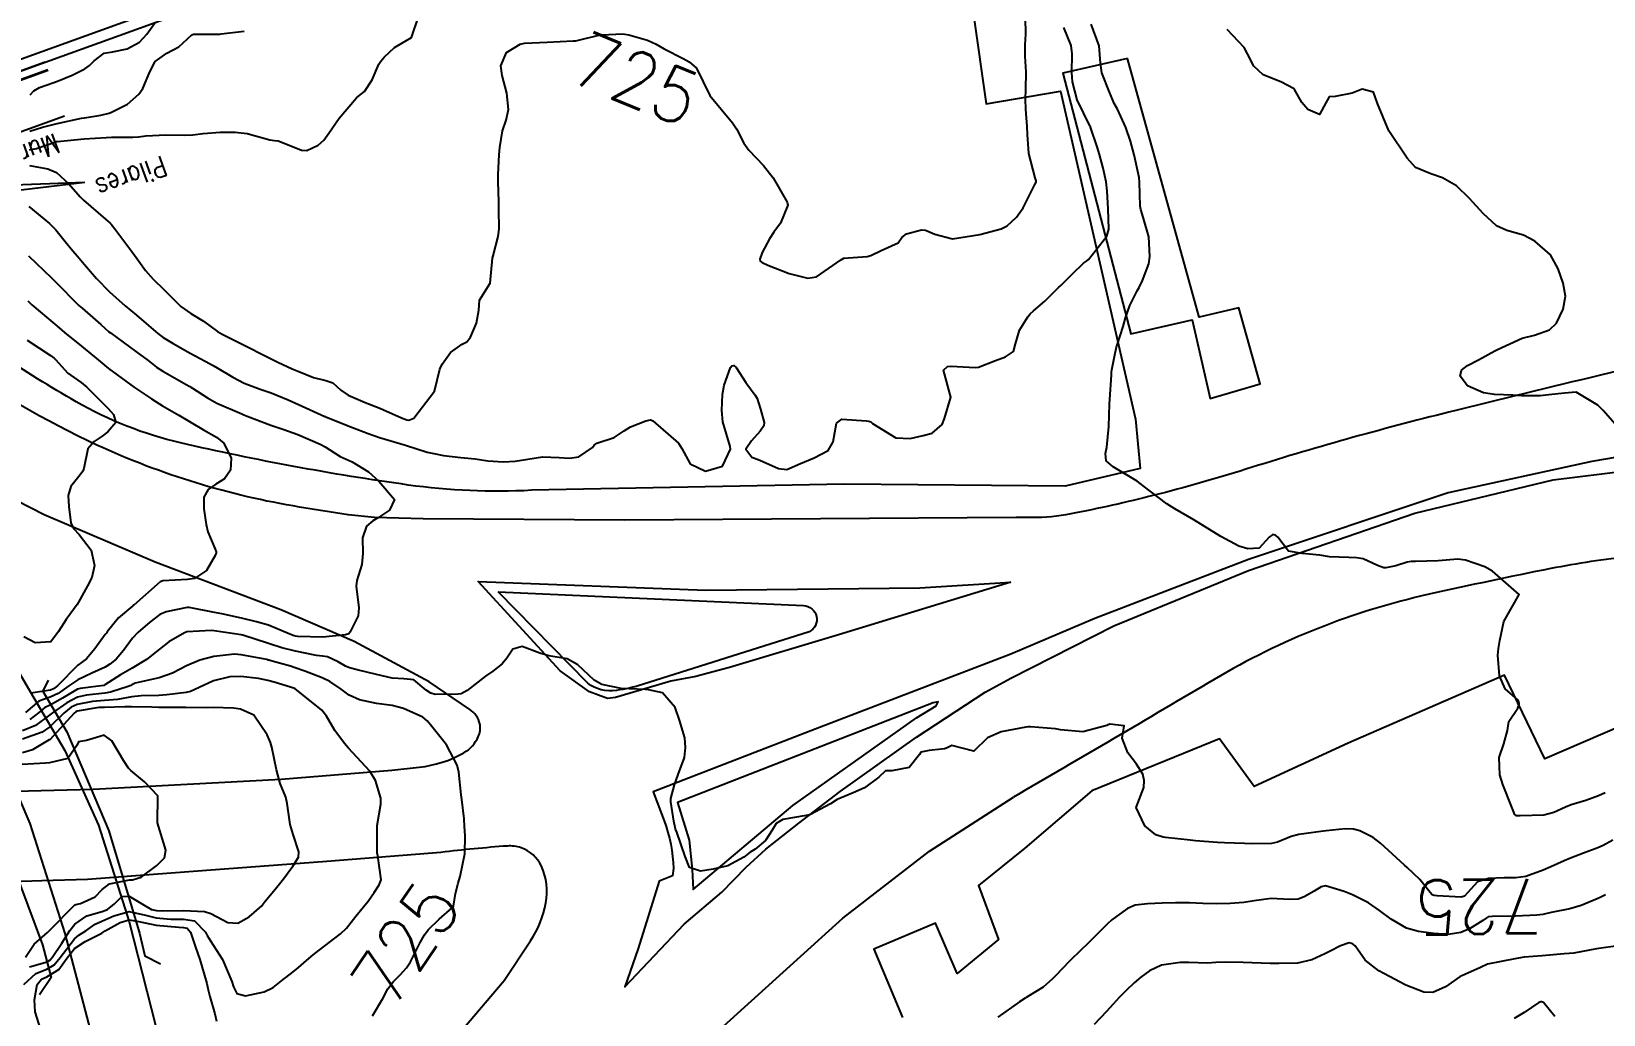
# Model space of a CAD drawing. Header units: metres. Extents: x 307586 to 320046, y 7427249 to 7434250.
# Drawn here: x 312472.8 to 312588.5, y 7431876.4 to 7431948.7 of the extents above; entities that cross this region are included whole.
import ezdxf
from ezdxf.enums import TextEntityAlignment as Align

# ---------------------------------------------------------------- set-up
doc = ezdxf.new("R2010")
doc.units = ezdxf.units.M
doc.header["$MEASUREMENT"] = 0
doc.linetypes.add('CONTINUO', pattern=[0])
for name, color, linetype in [('Area Verde e Lazer', 45, 'Continuous'), ('CANALETA', 151, 'Continuous'), ('Canaleta de Drenagem', 151, 'Continuous'), ('Canteiro', 45, 'Continuous'), ('Cotas', 45, 'Continuous'), ('Curvas de Nivel 1m', 11, 'Continuous'), ('Curvas de Nivel 5m', 15, 'Continuous'), ('Divisa', 42, 'FENCELINE2'), ('Edificações', 30, 'Continuous'), ('MURO', 30, 'Continuous'), ('Pontes_Viadutos_Tubos', 190, 'Continuous'), ('TEXTO', 45, 'Continuous'), ('Vias Primárias', 230, 'Continuous')]:
    doc.layers.add(name, color=color, linetype=linetype)
doc.styles.add('ROMANS', font='romans', dxfattribs={"height": 0.2})
doc.styles.add('Style-STANDARD', font='STANDARD.shx')
doc.linetypes.add('FENCELINE2', pattern='A,0.25,-0.1,[132,ltypeshp.shx,S=0.1,R=0,X=-0.1,Y=0],-0.1,1', length=1.45)

msp = doc.modelspace()

# ---------------------------------------------------------------- linework, layer by layer
at = {"layer": 'Area Verde e Lazer'}
msp.add_lwpolyline([(312539.18, 7431899.33), (312520.35, 7431892), (312521.23, 7431889.24), (312521.44, 7431887.06), (312521.52, 7431885.61), (312528.86, 7431891.78), (312537.94, 7431898.24), (312539.39, 7431899.12), (312539.54, 7431899.41)], close=True, dxfattribs=at)
at = {"layer": 'CANALETA', "linetype": 'CONTINUO'}
for points in [[(312426.89, 7431929.51, 0), (312473.82, 7431946.5, 0)], [(312426.9, 7431929.48, 0), (312473.83, 7431946.47, 0)], [(312427.1, 7431928.94, 0), (312474.03, 7431945.92, 0)], [(312427.12, 7431928.9, 0), (312474.04, 7431945.88, 0)]]:
    msp.add_polyline3d(points, dxfattribs=at)
at = {"layer": 'Canaleta de Drenagem'}
for points in [[(312413.15, 7431924.28), (312426.03, 7431929.38), (312462.53, 7431943.28), (312503.02, 7431957.9), (312540.95, 7431971.78), (312544.9, 7431973.14), (312560.04, 7431978.38), (312584.03, 7431986.86)], [(312583.74, 7431986.01), (312564.59, 7431979.43), (312544.9, 7431972.47), (312533.08, 7431968.14), (312505.67, 7431957.94), (312458.83, 7431941.05), (312437.02, 7431932.93), (312413.51, 7431923.56)]]:
    msp.add_lwpolyline(points, dxfattribs=at)
at = {"layer": 'Canteiro'}
msp.add_lwpolyline([(312507.16, 7431907.5), (312529.63, 7431906.49, -0.768641), (312530.06, 7431904.56), (312517.78, 7431900.68, -0.039138), (312515.86, 7431900.24, -0.202424), (312513.75, 7431900.78)], format="xyb", close=True, dxfattribs=at)
msp.add_lwpolyline([(312539.18, 7431899.33), (312520.35, 7431892), (312521.23, 7431889.24), (312521.44, 7431887.06), (312521.52, 7431885.61), (312528.86, 7431891.78), (312537.94, 7431898.24), (312539.39, 7431899.12), (312539.54, 7431899.41)], close=True, dxfattribs=at)
at = {"layer": 'Curvas de Nivel 1m', "flags": 128}
for points, elevation in [([(312472.68, 7431940.01), (312473.18, 7431940.12), (312474.61, 7431940.6), (312474.67, 7431940.62), (312474.69, 7431940.63), (312474.73, 7431940.63), (312476.7, 7431940.82), (312478.32, 7431940.93), (312478.7, 7431940.94), (312480.28, 7431940.95), (312480.7, 7431940.98), (312481.23, 7431941.06), (312482.7, 7431941.13), (312484.08, 7431941.1), (312484.7, 7431941.12), (312485.46, 7431941.23), (312486.7, 7431941.33), (312487.81, 7431941.33), (312488.7, 7431941.22), (312490.35, 7431940.76), (312490.7, 7431940.71), (312490.97, 7431940.69), (312491.67, 7431940.4), (312492.69, 7431940), (312493.08, 7431939.98), (312493.92, 7431940.37), (312494.34, 7431940.72), (312494.7, 7431941.24), (312495.45, 7431942.35), (312496.73, 7431943.84), (312497, 7431944.06), (312497.33, 7431944.32), (312497.88, 7431945.18), (312498.39, 7431946.31), (312498.54, 7431946.54), (312498.77, 7431946.83), (312499.54, 7431947.54), (312500.78, 7431948.29), (312501.29, 7431949.8)], 724), ([(312472.73, 7431944.07), (312473, 7431944.35), (312473.41, 7431944.61), (312474.39, 7431944.95), (312474.74, 7431945.07), (312475.82, 7431945.51), (312476.75, 7431945.99), (312477.1, 7431946.22), (312477.42, 7431946.56), (312478.18, 7431947.14), (312478.77, 7431947.22), (312479.85, 7431947.46), (312480.78, 7431947.95), (312481.3, 7431948.52), (312481.92, 7431949.39)], 722), ([(312588.64, 7431892.72), (312588.13, 7431892.48), (312587.21, 7431892.15), (312586.12, 7431891.82), (312585.71, 7431891.66), (312584.85, 7431891.27), (312584.11, 7431891.08), (312582.38, 7431891.03), (312582.11, 7431891.03), (312581.96, 7431891.15), (312581.9, 7431891.3), (312581.76, 7431891.66), (312581.09, 7431893.32), (312580.87, 7431894.04), (312580.84, 7431895.32), (312581.17, 7431896.32), (312581.45, 7431897.31), (312581.54, 7431897.96), (312582.21, 7431898.94), (312582.31, 7431899.2), (312582.31, 7431899.3), (312582.22, 7431899.54), (312581.28, 7431900.37), (312580.85, 7431901.32), (312580.73, 7431902.85), (312580.77, 7431903.32), (312580.87, 7431903.92), (312581.16, 7431905.32), (312582.3, 7431907.3), (312580.33, 7431909.02), (312579.78, 7431909.34), (312578.34, 7431909.82), (312577.79, 7431909.91), (312576.34, 7431909.79), (312574.67, 7431909.73), (312574.34, 7431909.73), (312574.06, 7431909.68), (312573.23, 7431909.41), (312572.49, 7431909.26), (312572.33, 7431909.27), (312571.88, 7431909.43), (312570.82, 7431909.92), (312570.34, 7431910.01), (312569.76, 7431910.03), (312568.34, 7431910.08), (312567.62, 7431910.19), (312566.34, 7431910.32), (312565.33, 7431910.49), (312564.55, 7431911.52), (312564.36, 7431911.68), (312564.17, 7431911.71), (312563.89, 7431911.52), (312563.16, 7431910.71), (312562.34, 7431910.67), (312561.67, 7431910.87), (312560.35, 7431911.57), (312558.37, 7431912.79), (312556.97, 7431913.6), (312556.38, 7431913.98), (312555.05, 7431914.97), (312554.4, 7431915.48), (312554.18, 7431915.64), (312552.41, 7431916.7), (312551.9, 7431917.15), (312551.86, 7431917.67), (312551.96, 7431918.14), (312552.11, 7431919.67), (312552.15, 7431921.34), (312552.17, 7431921.66), (312552.29, 7431923.46), (312552.3, 7431923.66), (312552.32, 7431923.84), (312552.51, 7431924.81), (312552.66, 7431925.52), (312552.71, 7431925.66), (312553.16, 7431927.03), (312553.32, 7431927.65), (312553.64, 7431928.57), (312554.19, 7431929.64), (312554.33, 7431929.89), (312554.58, 7431930.4), (312555.04, 7431931.63), (312555.13, 7431932.17), (312555.05, 7431933.63), (312554.63, 7431935.07), (312554.45, 7431935.64), (312554.42, 7431935.87), (312554.37, 7431937.64), (312554.33, 7431937.99), (312553.96, 7431939.65), (312553.7, 7431940.66), (312553.35, 7431941.65), (312552.73, 7431943.01), (312552.5, 7431943.43), (312552.4, 7431943.67), (312552.16, 7431944.25), (312551.58, 7431945.68), (312551.49, 7431946.4), (312551.4, 7431947.68), (312550.81, 7431949.26)], 727), ([(312472.63, 7431935.85), (312474.15, 7431934.6), (312474.61, 7431934.13), (312475.29, 7431933.28), (312475.87, 7431932.58), (312476.21, 7431932.2), (312476.58, 7431931.75), (312477.6, 7431930.56), (312478.56, 7431929.58), (312479.71, 7431928.54), (312480.54, 7431927.86), (312481.26, 7431927.25), (312482.12, 7431926.51), (312482.52, 7431926.21), (312483.24, 7431925.76), (312484.5, 7431925.05), (312485.6, 7431924.46), (312486.18, 7431924.15), (312486.49, 7431923.97), (312487.63, 7431923.29), (312488.48, 7431922.86), (312489.65, 7431922.42), (312490.47, 7431922.13), (312491.7, 7431921.62), (312492.46, 7431921.28), (312494.41, 7431920.4), (312494.45, 7431920.39), (312494.47, 7431920.38), (312494.52, 7431920.36), (312496.44, 7431919.6), (312497.6, 7431919.15), (312498.43, 7431918.86), (312500.35, 7431918.29), (312500.42, 7431918.27), (312501.93, 7431917.78), (312502.42, 7431917.67), (312503.14, 7431917.53), (312504.41, 7431917.39), (312505.48, 7431917.29), (312506.41, 7431917.14), (312507.55, 7431917.06), (312508.41, 7431917.11), (312509.34, 7431917.25), (312510.42, 7431917.44), (312511.66, 7431917.39), (312512.41, 7431917.34), (312513.11, 7431917.44), (312514.1, 7431918.12), (312514.24, 7431918.3), (312514.43, 7431918.44), (312515.69, 7431918.85), (312516.44, 7431919.34), (312516.89, 7431919.64), (312518.04, 7431920.07), (312518.37, 7431920.16), (312518.45, 7431920.13), (312518.54, 7431920.07), (312520.43, 7431918.45), (312520.68, 7431918.05), (312521.3, 7431916.92), (312522.41, 7431916.38), (312523.68, 7431916.74), (312524.26, 7431918), (312524.24, 7431918.19), (312523.7, 7431920.01), (312523.62, 7431920.85), (312523.68, 7431922.01), (312523.79, 7431922.7), (312524.27, 7431924), (312524.37, 7431924.12), (312524.5, 7431924.15), (312524.69, 7431924), (312525.38, 7431922.89), (312526.08, 7431921.98), (312526.22, 7431921.73), (312526.46, 7431920.95), (312526.74, 7431919.97), (312526.71, 7431919.71), (312526.44, 7431919.33), (312525.8, 7431918.61), (312525.4, 7431917.99), (312525.84, 7431917.4), (312526.42, 7431917.18), (312527.79, 7431916.57), (312528.41, 7431916.49), (312529.42, 7431916.93), (312530.42, 7431917.36), (312531.45, 7431917.91), (312531.81, 7431918.53), (312532.07, 7431919.91), (312532.46, 7431920.2), (312534.27, 7431920.07), (312534.45, 7431920.05), (312534.59, 7431920.01), (312534.72, 7431919.88), (312536.44, 7431918.82), (312537.49, 7431918.79), (312538.44, 7431918.99), (312539.09, 7431919.17), (312539.84, 7431919.82), (312540.02, 7431920.25), (312540.47, 7431921.81), (312539.94, 7431923.82), (312540.24, 7431924.07), (312540.5, 7431924.11), (312542.27, 7431924.01), (312542.5, 7431924.03), (312543.76, 7431924.51), (312544.51, 7431924.8), (312545.09, 7431925.18), (312545.24, 7431925.75), (312545.53, 7431926.74), (312546.14, 7431927.74), (312546.32, 7431927.96), (312546.55, 7431928.17), (312547.4, 7431928.88), (312548.22, 7431929.71), (312548.41, 7431929.88), (312548.58, 7431930.03), (312549.41, 7431930.87), (312550.24, 7431931.69), (312550.45, 7431931.84), (312550.6, 7431931.96), (312551.96, 7431933.67), (312552.11, 7431934.17), (312552.05, 7431935.67), (312551.98, 7431936.99), (312551.9, 7431937.67), (312551.68, 7431938.68), (312551.42, 7431939.68), (312551.25, 7431940.24), (312550.76, 7431941.69), (312550.75, 7431941.72), (312550.71, 7431941.78), (312549.78, 7431943.7), (312549.44, 7431945.01), (312549.38, 7431945.7), (312549.4, 7431947.08), (312549.33, 7431947.7), (312548.8, 7431949.01)], 726), ([(312472.7, 7431941.39), (312473.63, 7431941.69), (312474.71, 7431941.95), (312476.49, 7431942.35), (312476.71, 7431942.38), (312476.88, 7431942.4), (312477.93, 7431942.56), (312478.54, 7431942.72), (312478.72, 7431942.78), (312479.89, 7431943.37), (312480.73, 7431944.12), (312481.01, 7431944.53), (312481.52, 7431945.75), (312481.93, 7431946.51), (312482.77, 7431947.12), (312483.67, 7431947.6), (312484.61, 7431948.48), (312484.74, 7431948.53), (312484.78, 7431948.53), (312486.69, 7431948.54), (312486.78, 7431948.55), (312488.47, 7431948.75)], 723), ([(312589.9, 7431919.22), (312588.47, 7431920.84), (312588.08, 7431921.23), (312586.49, 7431922.2), (312585.63, 7431922.12), (312584.48, 7431921.99), (312583.84, 7431921.93), (312582.48, 7431921.93), (312581.83, 7431921.96), (312580.48, 7431922.01), (312579.67, 7431922.15), (312578.49, 7431922.65), (312577.97, 7431923.36), (312578.06, 7431923.8), (312578.51, 7431924.15), (312579.3, 7431924.56), (312580.52, 7431925.22), (312580.71, 7431925.33), (312582.53, 7431926.16), (312583.43, 7431926.39), (312584.54, 7431926.78), (312585.04, 7431927.27), (312585.53, 7431928.29), (312585.72, 7431929.26), (312585.53, 7431930.21), (312585.18, 7431931.27), (312584.61, 7431932.3), (312583.46, 7431933.29), (312582.63, 7431933.75), (312581.39, 7431934.08), (312580.63, 7431934.43), (312579.64, 7431935.34), (312578.65, 7431936.45), (312577.69, 7431937.36), (312576.67, 7431937.95), (312575.81, 7431938.25), (312574.68, 7431938.72), (312574.07, 7431939.41), (312572.71, 7431941.42), (312571.87, 7431943.43), (312571.58, 7431944.27), (312570.75, 7431944.48), (312570, 7431944.2), (312568.75, 7431943.94), (312568.31, 7431943.91), (312568.07, 7431943.48), (312567.6, 7431942.62), (312566.74, 7431942.98), (312566.31, 7431943.5), (312565.75, 7431944.5), (312564.76, 7431945.02), (312563.47, 7431945.53), (312562.77, 7431946.17), (312562.3, 7431947.07), (312562.07, 7431947.55), (312560.8, 7431948.88)], 728), ([(312472.59, 7431932.23), (312474.3, 7431930.6), (312474.57, 7431930.33), (312476.31, 7431928.57), (312476.43, 7431928.46), (312476.54, 7431928.37), (312477.92, 7431927.17), (312478.52, 7431926.64), (312478.64, 7431926.55), (312480.5, 7431925.18), (312481.4, 7431924.52), (312482.03, 7431924.04), (312482.49, 7431923.73), (312484.2, 7431922.76), (312484.47, 7431922.6), (312484.55, 7431922.56), (312484.68, 7431922.48), (312485.78, 7431921.77), (312486.46, 7431921.39), (312488.3, 7431920.59), (312488.45, 7431920.52), (312488.7, 7431920.43), (312490.44, 7431919.76), (312491.38, 7431919.45), (312492.43, 7431919.08), (312494.06, 7431918.36), (312494.42, 7431918.16), (312495.54, 7431917.46), (312496.41, 7431917.06), (312497.63, 7431916.32), (312498.39, 7431915.65), (312499.53, 7431914.3), (312499.16, 7431913.5), (312498.36, 7431912.97), (312497.95, 7431912.72), (312497.47, 7431912.32), (312497.19, 7431911.48), (312497.21, 7431910.32), (312497.14, 7431909.5), (312496.76, 7431908.33), (312496.71, 7431907.91), (312496.91, 7431906.32), (312496.87, 7431905.73), (312496.26, 7431904.56), (312496.18, 7431904.41), (312495.94, 7431904.33), (312494.25, 7431904.16), (312492.42, 7431904.21), (312492.25, 7431904.24), (312492.14, 7431904.27), (312491.82, 7431904.39), (312490.26, 7431905.06), (312489.39, 7431905.29), (312488.27, 7431905.57), (312486.83, 7431905.89), (312486.28, 7431905.99), (312484.42, 7431906.34), (312484.28, 7431906.35), (312482.73, 7431906.04), (312482.27, 7431905.83), (312481.52, 7431905.26), (312480.65, 7431904.52), (312480.25, 7431904.09), (312479.59, 7431903.19), (312479.05, 7431902.54), (312478.58, 7431902.19), (312478.23, 7431901.97), (312477.27, 7431901.51), (312476.22, 7431901.03), (312475.57, 7431900.58), (312474.78, 7431900.02), (312474.2, 7431899.76), (312473.36, 7431899.45), (312472.38, 7431898.62)], 727), ([(312472.55, 7431928.9), (312472.85, 7431928.62), (312474.53, 7431927.2), (312474.85, 7431926.92), (312475.25, 7431926.59), (312476.51, 7431925.57), (312477.72, 7431924.56), (312478.49, 7431923.93), (312480.4, 7431922.53), (312480.47, 7431922.48), (312481.64, 7431921.69), (312482.46, 7431921.18), (312483.66, 7431920.49), (312484.45, 7431920.03), (312485.47, 7431919.43), (312486.43, 7431918.87), (312486.97, 7431918.44), (312487.52, 7431917.34), (312487.47, 7431916.44), (312487.02, 7431915.82), (312486.39, 7431915.43), (312485.82, 7431915.02), (312485.5, 7431914.46), (312485.5, 7431913.6), (312485.68, 7431912.46), (312485.8, 7431911.91), (312486.33, 7431910.63), (312486.4, 7431910.45), (312486.4, 7431910.38), (312486.33, 7431910.17), (312485.71, 7431909.06), (312484.81, 7431908.47), (312484.3, 7431908.41), (312482.49, 7431908.31), (312482.3, 7431908.23), (312480.34, 7431906.53), (312480.31, 7431906.51), (312480.28, 7431906.48), (312479.23, 7431905.58), (312478.38, 7431904.55), (312478.33, 7431904.47), (312478.25, 7431904.36), (312477.48, 7431903.31), (312476.88, 7431902.56), (312476.49, 7431902.31), (312476.23, 7431902.11), (312474.74, 7431900.59), (312474.45, 7431900.36), (312474.21, 7431900.27), (312472.78, 7431900.04)], 728), ([(312472.51, 7431926.02), (312474.21, 7431924.89), (312474.49, 7431924.69), (312474.59, 7431924.6), (312475.5, 7431923.6), (312476.48, 7431922.9), (312476.89, 7431922.57), (312478.46, 7431920.98), (312478.86, 7431920.55), (312479.02, 7431919.97), (312478.43, 7431919.26), (312478.03, 7431918.95), (312477.43, 7431918.56), (312476.97, 7431918.01), (312476.66, 7431916.57), (312476.59, 7431916.37), (312476.4, 7431916.1), (312475.72, 7431915.25), (312475.53, 7431914.58), (312475.57, 7431913.79), (312475.71, 7431912.58), (312475.92, 7431912.15), (312476.34, 7431911.72), (312477.2, 7431910.56), (312477.45, 7431909.43), (312477.26, 7431908.56), (312476.93, 7431907.93), (312476.28, 7431906.75), (312476.18, 7431906.57), (312475.38, 7431905.47), (312474.8, 7431904.59), (312474.25, 7431903.83), (312473.09, 7431903.76), (312472.25, 7431904.19)], 729), ([(312589.19, 7431889.22), (312588.47, 7431888.84), (312588.08, 7431888.67), (312587.04, 7431888.28), (312586.07, 7431887.91), (312585.62, 7431887.71), (312584.64, 7431887.27), (312584.06, 7431887.02), (312582.78, 7431886.56), (312582.05, 7431886.47), (312581.2, 7431886.46), (312580.05, 7431886.42), (312579.23, 7431886.16), (312578.5, 7431885.35), (312578.27, 7431885.11), (312578.04, 7431885.04), (312576.27, 7431885.14), (312576.04, 7431885.17), (312575.89, 7431885.22), (312575.74, 7431885.37), (312575, 7431886.33), (312574.06, 7431887.23), (312573.86, 7431887.4), (312572.09, 7431889.02), (312571.55, 7431889.43), (312570.58, 7431889.92), (312570.1, 7431890.04), (312569.49, 7431890.06), (312568.1, 7431889.92), (312567.71, 7431889.86), (312566.09, 7431889.65), (312565.51, 7431889.5), (312564.51, 7431889.09), (312564.08, 7431888.99), (312562.66, 7431888.96), (312562.08, 7431888.98), (312560.61, 7431889.04), (312560.09, 7431889.07), (312558.49, 7431889.18), (312558.09, 7431889.22), (312556.27, 7431889.43), (312556.09, 7431889.46), (312555.55, 7431889.62), (312554.76, 7431890.29), (312554.11, 7431891.64), (312554.67, 7431893.1), (312554.71, 7431893.63), (312554.61, 7431894.09), (312554.15, 7431894.81), (312553.5, 7431895.65), (312553.09, 7431896.74), (312553.23, 7431897.65), (312552.18, 7431897.77), (312552.1, 7431897.75), (312551.95, 7431897.66), (312550.18, 7431897.19), (312548.54, 7431897.35), (312548.18, 7431897.42), (312546.34, 7431897.57), (312546.18, 7431897.57), (312546, 7431897.55), (312544.18, 7431897.2), (312543.18, 7431896.76), (312542.16, 7431895.78), (312540.56, 7431896.2), (312540.16, 7431896.01), (312540.01, 7431895.96), (312538.89, 7431895.82), (312538.28, 7431895.7), (312538.16, 7431895.53), (312537.42, 7431894.57), (312536.14, 7431894.34), (312535.66, 7431894.33), (312535.17, 7431893.86), (312534.12, 7431893.07), (312533.3, 7431892.71), (312532.12, 7431892.22), (312531.62, 7431891.91), (312530.1, 7431891.1), (312529.13, 7431890.91), (312528.1, 7431890.76), (312527.61, 7431890.45), (312527.33, 7431889.96), (312526.83, 7431889.21), (312526.07, 7431888.58), (312525.7, 7431888.34), (312525.23, 7431887.98), (312524.06, 7431887.33), (312522.98, 7431887.09), (312522.05, 7431886.96), (312521.25, 7431887.23), (312520.93, 7431888.04), (312520.32, 7431889.81), (312520.21, 7431890.05), (312520.19, 7431890.15), (312520.1, 7431890.63), (312519.86, 7431892.05), (312519.86, 7431892.3), (312520.13, 7431893.29), (312520.41, 7431894.05), (312520.87, 7431895.32), (312520.96, 7431896.04), (312520.89, 7431896.76), (312520.5, 7431898.05), (312520.2, 7431898.98), (312519.26, 7431900.06), (312518.22, 7431900.3), (312517.97, 7431900.31), (312516.22, 7431900.39), (312514.78, 7431900.68), (312514.22, 7431901), (312513.03, 7431902.13), (312512.24, 7431902.56), (312510.88, 7431902.8), (312510.24, 7431902.99), (312508.94, 7431903.49), (312508.24, 7431903.27), (312507.8, 7431902.63), (312507.45, 7431902.2), (312506.77, 7431901.67), (312506.22, 7431901.29), (312504.87, 7431900.23), (312504.45, 7431899.99), (312504.21, 7431899.96), (312502.52, 7431899.94), (312502.21, 7431900.04), (312501.86, 7431900.27), (312500.96, 7431901.02), (312500.22, 7431901.11), (312499.36, 7431901.16), (312498.22, 7431901.42), (312496.79, 7431901.76), (312496.23, 7431901.91), (312495.93, 7431902.04), (312495.4, 7431902.34), (312494.61, 7431902.73), (312494.24, 7431902.77), (312493.79, 7431902.81), (312492.24, 7431903.14), (312491.24, 7431903.39), (312490.25, 7431903.69), (312488.37, 7431904.31), (312488.25, 7431904.34), (312487.6, 7431904.44), (312486.26, 7431904.63), (312486.06, 7431904.65), (312484.25, 7431904.55), (312484.2, 7431904.54), (312484.08, 7431904.48), (312482.93, 7431903.81), (312482.24, 7431903.27), (312481.29, 7431902.51), (312480.23, 7431901.89), (312479.36, 7431901.4), (312478.21, 7431900.66), (312478.14, 7431900.62), (312477.76, 7431900.55), (312476.39, 7431900.38), (312476.21, 7431900.33), (312475.11, 7431899.68), (312474.19, 7431899.17), (312473.81, 7431898.98), (312473.34, 7431898.61), (312472.69, 7431898.1)], 726), ([(312472.26, 7431878.62), (312473.14, 7431879.42), (312473.96, 7431879.74), (312474.5, 7431880.06), (312474.92, 7431880.59), (312475.99, 7431881.98), (312476.31, 7431882.24), (312476.81, 7431882.56), (312477.51, 7431883.04), (312478, 7431883.26), (312478.88, 7431883.66), (312480.01, 7431883.97), (312481.2, 7431883.71), (312482, 7431883.51), (312483.07, 7431883.43), (312484, 7431883.43), (312484.82, 7431883.29), (312485.63, 7431882.46), (312485.75, 7431882.21), (312485.99, 7431881.82), (312486.88, 7431880.44), (312487.56, 7431878.82), (312487.68, 7431878.43), (312487.94, 7431877.95), (312488.58, 7431877.78), (312489.94, 7431878.08), (312490.6, 7431878.4), (312491.35, 7431878.99), (312491.96, 7431879.45), (312492.48, 7431879.86), (312493.05, 7431880.37), (312493.54, 7431880.8), (312493.98, 7431881.14), (312495.57, 7431882.34), (312496, 7431882.75), (312496.7, 7431883.63), (312497.26, 7431884.32), (312497.59, 7431884.74), (312498.03, 7431885.39), (312498.4, 7431885.94), (312498.56, 7431886.3), (312498.3, 7431888.07), (312498.26, 7431888.31), (312498.25, 7431890.15), (312498.27, 7431890.31), (312498.54, 7431891.87), (312498.52, 7431892.31), (312498.13, 7431893.63), (312497.72, 7431894.31), (312496.16, 7431896.01), (312495.86, 7431896.33), (312495.14, 7431897.31), (312494.54, 7431898.35), (312494.19, 7431898.79), (312492.21, 7431900.38), (312490.67, 7431900.86), (312490.22, 7431900.98), (312489.52, 7431901.12), (312488.22, 7431901.26), (312487.42, 7431901.24), (312486.22, 7431900.96), (312485.15, 7431900.47), (312484.51, 7431900.17), (312484.21, 7431900.1), (312482.78, 7431899.92), (312482.2, 7431899.88), (312480.88, 7431899.84), (312480.2, 7431899.77), (312479.15, 7431899.59), (312478.2, 7431899.51), (312477.31, 7431899.44), (312476.19, 7431899.21), (312475.75, 7431899.01), (312475.21, 7431898.58), (312474.17, 7431897.56), (312473.61, 7431897.17), (312472.16, 7431896.65)], 724), ([(312472.67, 7431879.9), (312473.97, 7431880.28), (312474.17, 7431880.39), (312474.34, 7431880.59), (312475.06, 7431881.66), (312475.63, 7431882.58), (312476, 7431883.04), (312476.9, 7431883.66), (312478.01, 7431883.99), (312478.42, 7431884.14), (312478.94, 7431884.54), (312479.47, 7431885.09), (312480.02, 7431885.12), (312480.99, 7431884.52), (312481.65, 7431884.14), (312482.01, 7431884.05), (312482.49, 7431884.02), (312484.01, 7431884.06), (312485.54, 7431883.99), (312486.01, 7431883.83), (312487.27, 7431883.17), (312488, 7431883.13), (312488.84, 7431883.59), (312489.77, 7431884.41), (312489.88, 7431884.55), (312490.02, 7431884.73), (312490.78, 7431885.65), (312491.36, 7431886.39), (312492.05, 7431887.31), (312492.46, 7431887.97), (312492.5, 7431888.38), (312492.08, 7431889.65), (312491.85, 7431890.38), (312491.64, 7431891.92), (312491.53, 7431892.39), (312491.13, 7431893.41), (312490.85, 7431894.4), (312490.5, 7431896.06), (312490.41, 7431896.41), (312490.34, 7431896.58), (312490.17, 7431896.99), (312489.18, 7431898.42), (312488.19, 7431898.87), (312487.69, 7431898.94), (312486.19, 7431898.99), (312485.68, 7431898.97), (312484.19, 7431898.99), (312483.68, 7431898.99), (312482.19, 7431899), (312481.68, 7431899.02), (312480.19, 7431899.04), (312479.7, 7431899.03), (312478.19, 7431899), (312477.77, 7431898.98), (312476.19, 7431898.72), (312476.08, 7431898.68), (312475.95, 7431898.57), (312474.16, 7431896.62), (312474.13, 7431896.6), (312472.89, 7431895.88), (312472.15, 7431895.66)], 723), ([(312472.37, 7431880.62), (312473.02, 7431881.57), (312473.99, 7431882.44), (312474.16, 7431882.6), (312476.01, 7431884.47), (312476.08, 7431884.5), (312476.43, 7431884.57), (312477.51, 7431885.06), (312478.03, 7431885.59), (312478.56, 7431886.02), (312480.04, 7431886.32), (312480.26, 7431886.3), (312480.9, 7431886.52), (312482.05, 7431887.37), (312482.61, 7431887.94), (312482.7, 7431888.49), (312482.09, 7431890.5), (312482.11, 7431892.5), (312481.13, 7431893.52), (312480.13, 7431894.35), (312479.95, 7431894.53), (312479.58, 7431895.1), (312478.73, 7431896.54), (312478.17, 7431896.96), (312477.86, 7431896.86), (312476.86, 7431896.56), (312476.27, 7431896.46), (312476.16, 7431896.19), (312475.49, 7431895.23), (312474.14, 7431894.91), (312473.85, 7431894.89), (312472.14, 7431894.8)], 722), ([(312589.74, 7431881.47), (312587.99, 7431881.23), (312586.32, 7431880.92), (312585.99, 7431880.89), (312585.6, 7431880.86), (312583.99, 7431880.72), (312582.66, 7431880.62), (312581.99, 7431880.51), (312580.98, 7431880.31), (312579.98, 7431880.1), (312579.45, 7431879.86), (312578.3, 7431879.35), (312578.07, 7431879.25), (312577.97, 7431879.19), (312576.87, 7431878.45), (312575.95, 7431878.03), (312575.28, 7431878.05), (312573.96, 7431878.57), (312572.33, 7431879.42), (312571.97, 7431879.62), (312570.96, 7431880.41), (312570.23, 7431881.45), (312570, 7431881.63), (312569.78, 7431881.67), (312569.14, 7431881.46), (312568.38, 7431881.07), (312567.99, 7431880.86), (312567.04, 7431880.42), (312565.98, 7431880.19), (312564.62, 7431880.15), (312563.98, 7431880.16), (312563.32, 7431880.18), (312561.98, 7431880.24), (312560.68, 7431880.26), (312559.98, 7431880.22), (312559.36, 7431880.19), (312557.98, 7431880.22), (312557.35, 7431880.23), (312555.98, 7431880.03), (312555.09, 7431879.62), (312554.45, 7431879.15), (312553.96, 7431878.73), (312553.4, 7431878.19), (312552.86, 7431877.65), (312552.42, 7431877.17), (312551.93, 7431876.63), (312551.02, 7431875.67)], 724), ([(312584.93, 7431876.26), (312584.08, 7431877.28), (312583.94, 7431877.34), (312583.89, 7431877.34), (312583.75, 7431877.28), (312582.67, 7431876.56), (312581.93, 7431876.1)], 723)]:
    msp.add_lwpolyline(points, dxfattribs=dict(at, elevation=elevation))
at = {"layer": 'Curvas de Nivel 5m', "elevation": 725, "flags": 128}
for points in [[(312472.67, 7431938.86), (312474.02, 7431938.61), (312474.66, 7431938.34), (312475.58, 7431937.51), (312476.4, 7431936.57), (312476.64, 7431936.31), (312478.26, 7431934.91), (312478.61, 7431934.62), (312478.68, 7431934.55), (312478.96, 7431934.2), (312480.2, 7431932.53), (312480.59, 7431932.01), (312481.21, 7431931.15), (312481.77, 7431930.51), (312482.56, 7431929.74), (312483.82, 7431928.49), (312484.54, 7431927.98), (312485.49, 7431927.42), (312486.52, 7431926.65), (312486.84, 7431926.45), (312488.51, 7431925.62), (312490.06, 7431924.85), (312490.5, 7431924.63), (312490.95, 7431924.4), (312492.01, 7431923.91), (312492.49, 7431923.7), (312493.58, 7431923.27), (312494.48, 7431923.05), (312495, 7431922.87), (312495.59, 7431922.34), (312496.12, 7431921.98), (312496.47, 7431921.81), (312497.37, 7431921.42), (312498.46, 7431921.02), (312500.06, 7431920.29), (312500.45, 7431920.15), (312500.6, 7431920.13), (312500.96, 7431920.28), (312502.47, 7431922.26), (312502.88, 7431923.87), (312503.04, 7431924.25), (312503.66, 7431925.1), (312504.52, 7431925.71), (312504.85, 7431925.9), (312505.13, 7431926.23), (312505.57, 7431927.26), (312505.73, 7431928.22), (312505.8, 7431928.97), (312506.57, 7431930.21), (312506.75, 7431932.05), (312506.79, 7431932.21), (312507.16, 7431933.65), (312507.23, 7431934.2), (312507.22, 7431935.62), (312507.2, 7431936.2), (312507.17, 7431937.7), (312507.17, 7431938.2), (312507.23, 7431939.66), (312507.29, 7431940.2), (312507.49, 7431941.42), (312507.76, 7431942.2), (312507.93, 7431942.99), (312507.79, 7431944.2), (312507.45, 7431945.5), (312507.37, 7431946.2), (312507.78, 7431947.19), (312508.78, 7431947.8), (312509.1, 7431947.87), (312510.78, 7431947.95), (312512.68, 7431948.04), (312512.78, 7431948.04), (312512.87, 7431948.05), (312513.26, 7431948.14), (312514.47, 7431948.44), (312514.79, 7431948.48), (312516.34, 7431948.55), (312516.79, 7431948.49), (312518.16, 7431948.08), (312518.78, 7431947.79), (312519.39, 7431947.45), (312520.77, 7431946.73), (312521.22, 7431946.49), (312521.77, 7431946.03), (312522.73, 7431944.02), (312524.42, 7431942), (312524.71, 7431941.56), (312525.23, 7431940.52), (312525.6, 7431939.99), (312526.68, 7431938.86), (312527.41, 7431937.96), (312528.44, 7431936.16), (312528.49, 7431935.95), (312527.95, 7431934.63), (312527.46, 7431933.96), (312527.12, 7431933.46), (312526.6, 7431932.47), (312526.42, 7431931.97), (312526.45, 7431931.83), (312526.59, 7431931.73), (312527.01, 7431931.54), (312528.58, 7431930.92), (312529.95, 7431930.57), (312530.58, 7431930.68), (312532.36, 7431931.9), (312532.59, 7431932.04), (312534.31, 7431932.17), (312534.6, 7431932.25), (312535.35, 7431932.62), (312536.61, 7431933.18), (312536.88, 7431933.58), (312537.22, 7431933.84), (312538.31, 7431934.14), (312538.62, 7431934.11), (312539.31, 7431933.82), (312540.61, 7431933.47), (312542.61, 7431933.78), (312544.19, 7431934.2), (312544.62, 7431934.42), (312545.32, 7431935.06), (312545.81, 7431935.74), (312546.66, 7431937.46), (312546.75, 7431937.64), (312546.75, 7431937.73), (312546.67, 7431937.97), (312546.21, 7431939.74), (312546.11, 7431941.14), (312546.1, 7431941.74), (312545.99, 7431943), (312545.97, 7431943.74), (312546, 7431944.48), (312546.01, 7431945.74), (312545.94, 7431946.91), (312545.95, 7431947.74), (312546, 7431948.54), (312545.96, 7431949.74)], [(312497.92, 7431876.31), (312498.67, 7431877.57), (312499.04, 7431878.3), (312499.44, 7431878.81), (312499.96, 7431879.32), (312500.42, 7431879.83), (312500.7, 7431880.28), (312501.43, 7431881.71), (312501.73, 7431882.26), (312502, 7431882.64), (312502.83, 7431883.43), (312503.79, 7431884.24), (312503.88, 7431884.38), (312504.03, 7431885.31), (312504.21, 7431886.07), (312504.27, 7431886.24), (312504.36, 7431886.55), (312504.72, 7431888.23), (312504.73, 7431889.58), (312504.69, 7431890.23), (312504.66, 7431890.79), (312504.48, 7431892.23), (312504.44, 7431892.56), (312504.27, 7431894.24), (312504.14, 7431894.74), (312503.35, 7431896.25), (312502.18, 7431897.72), (312501.94, 7431898.02), (312501.61, 7431898.27), (312500.19, 7431898.91), (312499.36, 7431899.14), (312498.2, 7431899.29), (312496.97, 7431899.55), (312496.21, 7431899.89), (312495.61, 7431900.34), (312494.77, 7431900.91), (312494.22, 7431901.17), (312492.94, 7431901.66), (312492.23, 7431901.92), (312491.88, 7431902.03), (312490.54, 7431902.41), (312490.29, 7431902.47), (312490.23, 7431902.48), (312490.14, 7431902.51), (312488.24, 7431902.87), (312487.76, 7431902.91), (312486.24, 7431902.74), (312485.2, 7431902.47), (312484.23, 7431902.05), (312483.19, 7431901.52), (312482.22, 7431901.17), (312480.46, 7431900.77), (312480.21, 7431900.67), (312480.12, 7431900.62), (312479.94, 7431900.53), (312478.64, 7431900.11), (312478.21, 7431900.04), (312476.86, 7431899.91), (312476.2, 7431899.74), (312475.43, 7431899.34), (312474.37, 7431898.6), (312474.18, 7431898.44), (312473.12, 7431897.66), (312472.17, 7431897.27)], [(312588.66, 7431885.22), (312588.25, 7431885.02), (312588.04, 7431884.91), (312586.86, 7431884.42), (312586.03, 7431884.18), (312584.66, 7431883.9), (312584.03, 7431883.77), (312583.59, 7431883.72), (312582.03, 7431883.64), (312580.32, 7431883.62), (312580.03, 7431883.58), (312579.86, 7431883.5), (312579.62, 7431883.33), (312578.65, 7431882.71), (312578.01, 7431882.43), (312577.07, 7431882.3), (312576.01, 7431882.36), (312574.88, 7431882.52), (312574.01, 7431882.75), (312572.87, 7431883.41), (312572.03, 7431884.06), (312571.22, 7431884.62), (312570.04, 7431885.21), (312569.41, 7431885.46), (312568.05, 7431885.86), (312567.72, 7431885.8), (312567.22, 7431885.48), (312566.48, 7431885.05), (312566.04, 7431884.9), (312565.41, 7431884.87), (312564.04, 7431884.95), (312562.81, 7431884.76), (312562.03, 7431884.64), (312561.04, 7431884.57), (312560.03, 7431884.55), (312559.03, 7431884.58), (312558.03, 7431884.61), (312557.01, 7431884.62), (312556.03, 7431884.6), (312554.94, 7431884.54), (312554.03, 7431884.44), (312553.47, 7431884.21), (312552.69, 7431883.65), (312552.32, 7431883.36), (312552.01, 7431883.08), (312551.3, 7431882.37), (312550.6, 7431881.68), (312549.99, 7431881.08), (312549.28, 7431880.4), (312548.59, 7431879.7), (312548.29, 7431879.38), (312547.96, 7431879.02), (312547.26, 7431878.41), (312546.13, 7431877.73), (312546.01, 7431877.66), (312545.94, 7431877.61), (312545.53, 7431877.33), (312543.93, 7431876.2)], [(312473.62, 7431874.88), (312473.08, 7431876.61), (312473.05, 7431877.49), (312473.23, 7431878.61), (312473.55, 7431879), (312473.95, 7431879.18), (312474.83, 7431879.72), (312475.44, 7431880.58), (312475.98, 7431881.25), (312476.77, 7431881.77), (312477.99, 7431882.4), (312478.09, 7431882.45), (312478.25, 7431882.55), (312479.35, 7431883.18), (312480, 7431883.36), (312480.72, 7431883.24), (312482, 7431882.97), (312483.66, 7431882.82), (312484, 7431882.81), (312484.28, 7431882.76), (312484.52, 7431882.47), (312484.88, 7431881.37), (312485.22, 7431880.46), (312485.72, 7431878.68), (312485.77, 7431878.45), (312485.8, 7431878.31), (312485.94, 7431877.72), (312486.3, 7431876.45), (312486.44, 7431875.91)]]:
    msp.add_lwpolyline(points, dxfattribs=at)
at = {"layer": 'Divisa'}
msp.add_lwpolyline([(312597.21, 7431991.01), (312584.72, 7431986.77), (312588.38, 7431976.26), (312544, 7431964.3), (312540.25, 7431963.24), (312543.08, 7431943.41), (312548.54, 7431944.34), (312554.07, 7431920.2), (312554.4, 7431916.57), (312548.9, 7431915.27), (312532.63, 7431915.41), (312509.61, 7431914.97, -0.048374), (312500.55, 7431915.36, -0.022149), (312483.79, 7431918.46, -0.073815), (312476.1, 7431921.49, -0.015871), (312470.5, 7431924.95)], format="xyb", dxfattribs=at)
at = {"layer": 'Edificações'}
msp.add_lwpolyline([(312553.47, 7431946.74), (312548.71, 7431945.66), (312553.72, 7431926.49), (312558.23, 7431927.51), (312559.57, 7431921.73), (312563.25, 7431922.81), (312561.66, 7431928.4), (312558.74, 7431927.7)], close=True, dxfattribs=at)
msp.add_lwpolyline([(312601.26, 7431902.57), (312584.18, 7431895.22), (312581.23, 7431901.36), (312569.72, 7431896.37), (312562.81, 7431893.17), (312560.25, 7431896.69), (312550.85, 7431892.85), (312545.92, 7431888.63), (312542.51, 7431885.9), (312543.98, 7431881.93), (312540.95, 7431879.41), (312539.34, 7431883.13), (312534.81, 7431881.22), (312536.92, 7431876.19)], dxfattribs=at)
at = {"layer": 'MURO'}
msp.add_line((312476.75, 7431937.62), (312449.56, 7431934.31, 721.8), dxfattribs=at)
at = {"layer": 'MURO', "linetype": 'CONTINUO'}
msp.add_polyline3d([(312428.33, 7431925.54, 721.2), (312475.26, 7431942.53, 722.84)], dxfattribs=at)
at = {"layer": 'Pontes_Viadutos_Tubos'}
for points in [[(312474.05, 7431901), (312473.65, 7431900.2), (312475.43, 7431897.21), (312478.51, 7431889.92), (312480.77, 7431882.4), (312481.17, 7431880.71), (312482.31, 7431880.14)], [(312465.44, 7431898.09), (312466.8, 7431897.85), (312469.3, 7431893.11), (312473.64, 7431881.54), (312474.28, 7431879.13), (312473.4, 7431877.84)]]:
    msp.add_lwpolyline(points, dxfattribs=at)
at = {"layer": 'TEXTO'}
msp.add_line((312476.75, 7431937.62), (312456.99, 7431936.89, 721.81), dxfattribs=at)
at = {"layer": 'Vias Primárias'}
for points in [[(312599.48, 7431926.08, 0.003808), (312577.13, 7431920.72, 0.015606), (312562.19, 7431916.52, -0.01448), (312555.43, 7431914.6, -0.013635), (312549.3, 7431913.23, -0.048247), (312546.47, 7431912.96), (312545.28, 7431912.96), (312516.48, 7431912.77), (312501.65, 7431912.87), (312498.07, 7431912.96), (312496.13, 7431913.16), (312492.55, 7431913.74, -0.068186), (312477.64, 7431918.3, -0.049274), (312466.7, 7431924.73), (312463.65, 7431927.33), (312461.23, 7431930.06), (312457.98, 7431934.33)], [(312599.48, 7431926.08, 0.003808), (312577.13, 7431920.72, 0.015606), (312562.19, 7431916.52, -0.01448), (312555.43, 7431914.6, -0.013635), (312549.3, 7431913.23, -0.048247), (312546.47, 7431912.96), (312545.28, 7431912.96), (312516.48, 7431912.77), (312501.65, 7431912.87), (312498.07, 7431912.96), (312496.13, 7431913.16), (312492.55, 7431913.74, -0.068186), (312477.64, 7431918.3, -0.049274), (312466.7, 7431924.73), (312463.65, 7431927.33), (312461.23, 7431930.06), (312457.98, 7431934.33)], [(312598.1, 7431918.87), (312587.65, 7431917.1), (312577.08, 7431914.79), (312562.37, 7431909.89), (312551.08, 7431905.54), (312544.9, 7431902.92), (312530.48, 7431897.39), (312518.56, 7431892.78), (312519.37, 7431890.66, -0.084015), (312520.06, 7431887.14), (312520, 7431886.61), (312519.02, 7431886.21), (312517.47, 7431881.26), (312516.49, 7431878.44), (312520.86, 7431883.05), (312523.63, 7431885.4), (312525.41, 7431887.25), (312526.85, 7431888.57), (312529.3, 7431890.48), (312532.32, 7431892.8), (312537.95, 7431896.81), (312543, 7431900.12), (312544.9, 7431901.16), (312552.48, 7431905.01), (312562.38, 7431909.08), (312574.61, 7431913.3), (312584.79, 7431915.74), (312590.36, 7431916.42)], [(312598.1, 7431918.87), (312587.65, 7431917.1), (312577.08, 7431914.79), (312562.37, 7431909.89), (312551.08, 7431905.54), (312544.9, 7431902.92), (312530.48, 7431897.39), (312518.56, 7431892.78), (312519.37, 7431890.66, -0.084015), (312520.06, 7431887.14), (312520, 7431886.61), (312519.02, 7431886.21), (312517.47, 7431881.26), (312516.49, 7431878.44), (312520.86, 7431883.05), (312523.63, 7431885.4), (312525.41, 7431887.25), (312526.85, 7431888.57), (312529.3, 7431890.48), (312532.32, 7431892.8), (312537.95, 7431896.81), (312543, 7431900.12), (312544.9, 7431901.16), (312552.48, 7431905.01), (312562.38, 7431909.08), (312574.61, 7431913.3), (312584.79, 7431915.74), (312590.36, 7431916.42)], [(312468.76, 7431892.77), (312477.36, 7431892.98), (312491.2, 7431893.71), (312499.34, 7431894.39), (312501.35, 7431894.6, 0.10389), (312504.64, 7431895.66, 0.158225), (312505.7, 7431896.83, 0.157993), (312505.81, 7431897.78, 0.207086), (312505.07, 7431898.84), (312502.09, 7431900.87), (312496.57, 7431903.84), (312491.16, 7431906.17), (312481.92, 7431909.68), (312473.75, 7431913.17), (312467.49, 7431916.36)], [(312468.76, 7431892.77), (312477.36, 7431892.98), (312491.2, 7431893.71), (312499.34, 7431894.39), (312501.35, 7431894.6, 0.10389), (312504.64, 7431895.66, 0.158225), (312505.7, 7431896.83, 0.157993), (312505.81, 7431897.78, 0.207086), (312505.07, 7431898.84), (312502.09, 7431900.87), (312496.57, 7431903.84), (312491.16, 7431906.17), (312481.92, 7431909.68), (312473.75, 7431913.17), (312467.49, 7431916.36)], [(312606.7, 7431858.35), (312568.55, 7431841.54), (312544.94, 7431831.68), (312526.8, 7431823.63), (312522.75, 7431822.09, -0.203594), (312515.95, 7431822.36, -0.142374), (312511.29, 7431826.48), (312504.26, 7431843.71, -0.196261), (312504.27, 7431848.89), (312506.71, 7431853.21), (312517.77, 7431868.43), (312521.94, 7431873.9), (312532.53, 7431883.49), (312538.91, 7431888.41), (312545.08, 7431892.4)], [(312606.7, 7431858.35), (312568.55, 7431841.54), (312544.94, 7431831.68), (312526.8, 7431823.63), (312522.75, 7431822.09, -0.203594), (312515.95, 7431822.36, -0.142374), (312511.29, 7431826.48), (312504.26, 7431843.71, -0.196261), (312504.27, 7431848.89), (312506.71, 7431853.21), (312517.77, 7431868.43), (312521.94, 7431873.9), (312532.53, 7431883.49), (312538.91, 7431888.41), (312545.08, 7431892.4)], [(312503.28, 7431873.84), (312507.6, 7431878.91), (312509.54, 7431881.82, 0.100988), (312510.68, 7431884.62, 0.156316), (312510.34, 7431887.32, 0.202007), (312508.85, 7431888.67, 0.103628), (312507.84, 7431888.8, 0.011192), (312502.95, 7431888.33), (312494.55, 7431887.65), (312484.39, 7431886.91), (312476.95, 7431886.34), (312473.58, 7431886.23), (312462.35, 7431885.87), (312464, 7431883.38, -0.093666), (312465.43, 7431879.96, -0.045531), (312466.09, 7431874.45, -0.08279)], [(312503.28, 7431873.84), (312507.6, 7431878.91), (312509.54, 7431881.82, 0.100988), (312510.68, 7431884.62, 0.156316), (312510.34, 7431887.32, 0.202007), (312508.85, 7431888.67, 0.103628), (312507.84, 7431888.8, 0.011192), (312502.95, 7431888.33), (312494.55, 7431887.65), (312484.39, 7431886.91), (312476.95, 7431886.34), (312473.58, 7431886.23), (312462.35, 7431885.87), (312464, 7431883.38, -0.093666), (312465.43, 7431879.96, -0.045531), (312466.09, 7431874.45, -0.08279)]]:
    msp.add_lwpolyline(points, format="xyb", dxfattribs=at)
for points in [[(312478.01, 7431872.02), (312475.3, 7431882.36), (312472.72, 7431890.45), (312470.48, 7431895.63), (312467.08, 7431901.97), (312463.7, 7431908.02), (312455.48, 7431920.26), (312448.39, 7431931.32)], [(312478.01, 7431872.02), (312475.3, 7431882.36), (312472.72, 7431890.45), (312470.48, 7431895.63), (312467.08, 7431901.97), (312463.7, 7431908.02), (312455.48, 7431920.26), (312448.39, 7431931.32)], [(312470.31, 7431904.23), (312473, 7431899.71), (312475.27, 7431895.82), (312477.74, 7431890.33), (312480.01, 7431883.21), (312482.27, 7431874.38)], [(312470.31, 7431904.23), (312473, 7431899.71), (312475.27, 7431895.82), (312477.74, 7431890.33), (312480.01, 7431883.21), (312482.27, 7431874.38)]]:
    msp.add_lwpolyline(points, dxfattribs=at)
at = {"layer": 'Vias Primárias', "elevation": 750.57}
msp.add_lwpolyline([(312590.55, 7431910.08, 0.025458), (312584.63, 7431909.21, 0.005795), (312575.67, 7431907.32, 0.078825), (312559.86, 7431901.06, -0.002248), (312545.08, 7431892.4, -2.789037)], format="xyb", dxfattribs=at)
msp.add_lwpolyline([(312590.55, 7431910.08, 0.025458), (312584.63, 7431909.21, 0.005795), (312575.67, 7431907.32, 0.078825), (312559.86, 7431901.06, -0.002248), (312545.08, 7431892.4, -2.789037)], format="xyb", dxfattribs=at)
at = {"layer": 'Vias Primárias'}
msp.add_lwpolyline([(312544.9, 7431908.22), (312532.21, 7431904.33), (312524.18, 7431901.93), (312522.62, 7431901.51), (312521.72, 7431901.27), (312519.87, 7431900.92), (312515.8, 7431899.72), (312515.2, 7431899.66), (312513.88, 7431900.14), (312511.73, 7431901.7), (312505.69, 7431908.27), (312522.44, 7431907.62), (312538.19, 7431907.8)], close=True, dxfattribs=at)
msp.add_lwpolyline([(312544.9, 7431908.22), (312532.21, 7431904.33), (312524.18, 7431901.93), (312522.62, 7431901.51), (312521.72, 7431901.27), (312519.87, 7431900.92), (312515.8, 7431899.72), (312515.2, 7431899.66), (312513.88, 7431900.14), (312511.73, 7431901.7), (312505.69, 7431908.27), (312522.44, 7431907.62), (312538.19, 7431907.8)], close=True, dxfattribs=at)

# ---------------------------------------------------------------- texts
at = {"layer": 'Cotas', "style": 'Style-STANDARD'}
for rotation, p in [(337.8444, (312517.32, 7431945.23, 725)), (55.8513, (312500.36, 7431881.65, 725)), (180.7565, (312579.33, 7431884.33, 725))]:
    msp.add_text('725', height=4, rotation=rotation, dxfattribs=at).set_placement(p, align=Align.MIDDLE_CENTER)
at = {"layer": 'TEXTO', "style": 'ROMANS', "width": 0.8}
for s, rotation, p in [('Muro', 200.3603, (312474.53, 7431941.27, 722.68)), ('Pilares', 199.9777, (312482.44, 7431939.62))]:
    msp.add_text(s, height=1.5, rotation=rotation, dxfattribs=at).set_placement(p)

doc.saveas('drawing.dxf')
